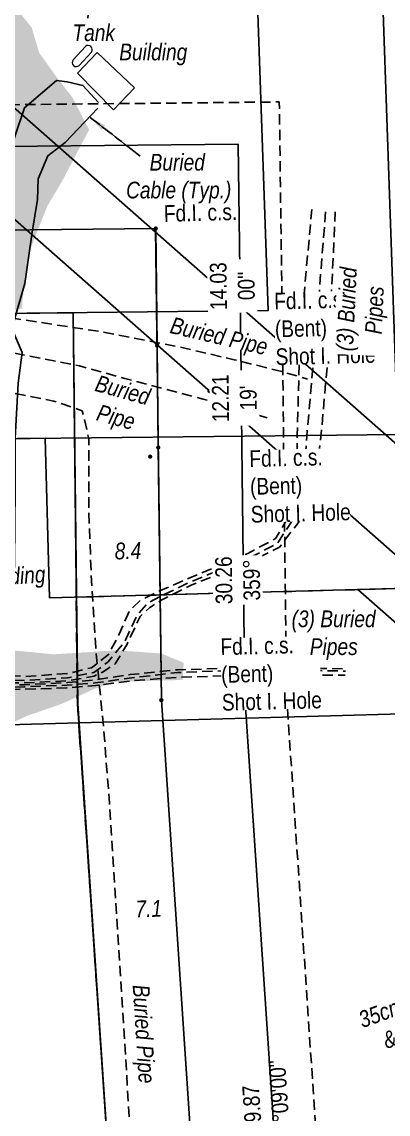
# Model space of a CAD drawing. Extents: x 623995 to 631000, y 5840139 to 5844688.
# Drawn here: x 630262 to 630481, y 5840692 to 5841346 of the extents above; entities that cross this region are included whole.
import ezdxf

# ---------------------------------------------------------------- set-up
doc = ezdxf.new("R2010")
doc.units = 0
doc.header["$LTSCALE"] = 5
for name, pattern in [('0', [1, 1, 0]), ('foc-ACCESSROAD', [3.75, 2.5, -1.25]), ('foc-TRAV', [1.875, 1.25, -0.625]), ('UG_PIPE', [1.875, 1.25, -0.625])]:
    doc.linetypes.add(name, pattern=pattern)
doc.layers.get('Defpoints').update_dxf_attribs({"color": 9})
for name, color, linetype in [('AS-CABLE', 224, 'foc-CABLE'), ('AS-PIPE-UG', 44, 'UG_PIPE'), ('AS-PIPE-UG-T', 44, 'Continuous'), ('AS-ROADS', 254, 'Continuous'), ('C-RW', 13, 'Continuous'), ('C-WS', 13, 'foc-ACCESSROAD'), ('L-TRAV', 7, 'foc-TRAV'), ('T-BUSH-T', 110, 'Continuous')]:
    doc.layers.add(name, color=color, linetype=linetype)
doc.layers.add('AS-GENERAL', color=48, linetype='Continuous', lineweight=18)
doc.layers.add('T-TEXT', color=48, linetype='Continuous', lineweight=18)
doc.styles.add('80CG', font='ARIALN.TTF', dxfattribs={"height": 10})
doc.styles.add('80L', font='ARIALN.TTF', dxfattribs={"height": 10})
doc.styles.add('foc-LtypeFont', font='ARIALN.TTF', dxfattribs={"height": 7.35})
doc.linetypes.add('foc-CABLE', pattern='A,2,-1,["C",foc-LtypeFont,S=0.2,R=0,X=-0.625,Y=-0.75],-1.24,8', length=12.24)
doc.dimstyles.new('Compass 5 000', dxfattribs={"dimscale": 5, "dimtxt": 9, "dimasz": 2, "dimexe": 0.2, "dimexo": 0.0625, "dimgap": 0.5, "dimtad": 0, "dimtih": 1, "dimtoh": 1, "dimzin": 0, "dimdsep": 46, "dimtxsty": '80CG', "dimcen": 0.1, "dimse1": 1, "dimse2": 1, "dimclrd": 256, "dimclrt": 256, "dimaunit": 1, "dimadec": 4, "dimazin": 0, "dimtfac": 0.06, "dimtofl": 0, "dimtmove": 0, "dimatfit": 1, "dimfxl": 0.2, "dimtolj": 1, "dimtzin": 0, "dimlwd": -1, "dimarcsym": 0})

# ---------------------------------------------------------------- blocks, each defined once
blk = doc.blocks.new('fdia')
at = {"color": 255, "const_width": 1}
blk.add_lwpolyline([(-0.5, 0, 1), (0.5, 0, 1)], format="xyb", close=True, dxfattribs=at)
blk = doc.blocks.new('Fdiaa')
blk.add_blockref('fdia', (0, 0))
blk = doc.blocks.new('fdib')
at = {"color": 1, "const_width": 1.6}
blk.add_lwpolyline([(-0.4, 0, 1), (0.4, 0, 1)], format="xyb", close=True, dxfattribs=at)
at = {"color": 1}
blk.add_circle((0, 0), 0.8, dxfattribs=at)
blk = doc.blocks.new('Fdibb')
blk.add_blockref('fdib', (0, 0))
blk = doc.blocks.new('fdicc')
for name in ['Fdibb', 'Fdiaa']:
    blk.add_blockref(name, (0, 0))
blk = doc.blocks.new('FDI')
blk.add_blockref('fdicc', (0, 0))

msp = doc.modelspace()

# ---------------------------------------------------------------- hatches: boundary and pattern name
at = {"layer": 'AS-ROADS'}
h = msp.add_hatch(color=256, dxfattribs=at)
h.dxf.hatch_style = 1
h.paths.add_polyline_path([(630153.666, 5841160.197), (630162.394, 5841174.219), (630169.564, 5841185.749), (630175.487, 5841200.706), (630186.681, 5841216.711), (630196.656, 5841217.645), (630211.308, 5841213.595), (630228.141, 5841208.609), (630243.104, 5841201.442), (630248.092, 5841179.006), (630248.716, 5841171.527), (630261.808, 5841174.643), (630263.679, 5841194.275), (630267.42, 5841211.413), (630277.083, 5841236.03), (630285.5, 5841250.053), (630302.075, 5841281.601), (630292.1, 5841300.921), (630282.436, 5841313.385), (630272.149, 5841327.719), (630267.785, 5841342.677), (630257.497, 5841355.453), (630223.489, 5841399.165), (630210.708, 5841421.912), (630180.782, 5841444.348), (630164.572, 5841458.059), (630114.012, 5841532.963), (630060.973, 5841614.401), (629969.891, 5841734.502), (629941.058, 5841726.608), (630022.839, 5841629.38), (630083.342, 5841535.846), (630105.602, 5841472.962), (630114.312, 5841430.395), (630118.184, 5841397.018), (630113.828, 5841363.641), (630091.717, 5841345.222), (630068.697, 5841334.177), (630046.597, 5841330.495), (630025.726, 5841330.188), (630014.983, 5841328.961), (630010.072, 5841275.883), (630028.795, 5841271.28), (630030.938, 5841151.505), (630029.774, 5841074.16), (630030.389, 5841052.957), (630019.751, 5840995.94), (630022.239, 5840922.581), (630026.682, 5840916.209), (630030.546, 5840908.678), (630033.504, 5840888.12), (630045.587, 5840867.681), (630063.555, 5840860.558), (630102.591, 5840858.081), (630116.841, 5840862.726), (630132.022, 5840872.326), (630141.006, 5840884.094), (630144.724, 5840900.507), (630148.132, 5840929.308), (630148.442, 5840956.869), (630149.061, 5840972.354), (630156.615, 5840971.129), (630166.528, 5840957.722), (630172.943, 5840938.681), (630186.938, 5840925.662), (630206.959, 5840918.279), (630250.955, 5840924.078), (630264.562, 5840930.49), (630285.749, 5840937.873), (630305.575, 5840947.006), (630318.21, 5840951.086), (630358.036, 5840952.147), (630358.657, 5840962.398), (630345.497, 5840967.94), (630331.228, 5840969.038), (630317.813, 5840969.891), (630281.001, 5840967.499), (630256.823, 5840969.838), (630244.93, 5840975.1), (630235.765, 5840991.277), (630227.381, 5841000.438), (630198.329, 5841002.971), (630179.806, 5841002.777), (630159.486, 5841011.438), (630154.806, 5841024.302), (630151.101, 5841040.284), (630142.132, 5841053.343), (630136.088, 5841065.817), (630139.949, 5841111.586), (630146.184, 5841123.115), (630148.99, 5841142.747)])
h.paths.add_polyline_path([(630153.281, 5841256.771), (630151.088, 5841268.98), (630149.209, 5841285.886), (630147.957, 5841322.201), (630147.957, 5841348.498), (630149.523, 5841403.911), (630150.149, 5841406.728), (630159.545, 5841410.798), (630174.891, 5841405.789), (630205.896, 5841379.492), (630227.819, 5841354.76), (630244.418, 5841329.715), (630253.5, 5841297.782), (630252.561, 5841277.433), (630244.731, 5841258.336), (630224.693, 5841253.844), (630201.198, 5841258.023), (630193.369, 5841269.92), (630175.204, 5841259.902)], flags=16)

# ---------------------------------------------------------------- linework, layer by layer
at = {"layer": 'AS-CABLE', "flags": 128}
for points in [[(630206.263, 5841170.078), (630221.413, 5841197.473), (630236.358, 5841219.513), (630257.683, 5841277.653), (630263.478, 5841294.808), (630282.528, 5841311.098), (630288.878, 5841310.373), (630298.358, 5841308.143), (630307.688, 5841298.008)], [(630255.868, 5840940.258), (630257.398, 5841023.118), (630257.818, 5841066.843), (630257.753, 5841096.948), (630259.663, 5841129.878), (630261.933, 5841148.148), (630255.743, 5841162.683), (630263.588, 5841189.643), (630267.933, 5841220.288), (630271.283, 5841239.758), (630271.573, 5841252.223), (630277.443, 5841266.083), (630287.748, 5841273.988), (630307.193, 5841294.533)]]:
    msp.add_lwpolyline(points, dxfattribs=at)
at = {"layer": 'AS-GENERAL', "flags": 128}
msp.add_lwpolyline([(630303.577, 5841328.152, 0.8517599), (630299.902, 5841331.539), (630292.533, 5841323.544, 0.9664875), (630296.209, 5841320.157)], format="xyb", close=True, dxfattribs=at)
msp.add_lwpolyline([(630295.024, 5841315.486), (630306.97, 5841327.899), (630329.212, 5841306.687), (630316.637, 5841293.489), (630295.024, 5841315.486)], dxfattribs=at)
at = {"layer": 'AS-PIPE-UG', "flags": 128}
for points in [[(630213.818, 5841008.018), (630214.148, 5840996.263), (630217.673, 5840974.528), (630220.618, 5840965.528), (630225.998, 5840959.093), (630232.413, 5840955.133), (630244.498, 5840952.143), (630263.173, 5840951.883), (630289.153, 5840953.433), (630304.863, 5840956.623), (630313.438, 5840962.998), (630323.203, 5840974.608), (630330.953, 5840991.333), (630336.788, 5840997.803), (630344.928, 5841002.358), (630362.993, 5841010.988), (630398.703, 5841025.583), (630414.683, 5841033.808), (630429.628, 5841056.753), (630432.298, 5841097.823), (630437.493, 5841155.878), (630443.718, 5841234.103)], [(630216.758, 5841008.023), (630216.763, 5840996.593), (630220.128, 5840980.338), (630221.828, 5840974.878), (630226.463, 5840966.663), (630230.088, 5840962.758), (630233.583, 5840960.018), (630245.083, 5840955.618), (630263.273, 5840954.248), (630289.308, 5840955.973), (630303.598, 5840959.508), (630313.648, 5840967.343), (630320.148, 5840979.668), (630326.208, 5840993.598), (630332.933, 5840999.948), (630343.078, 5841004.953), (630361.288, 5841012.833), (630397.073, 5841027.943), (630413.633, 5841036.798), (630426.508, 5841058.278), (630426.598, 5841098.933), (630428.243, 5841156.218), (630435.318, 5841233.798)], [(630211.253, 5841007.843), (630211.743, 5840996.303), (630214.513, 5840974.378), (630218.793, 5840964.678), (630224.588, 5840957.268), (630232.143, 5840952.698), (630244.458, 5840950.458), (630263.208, 5840950.408), (630289.373, 5840951.648), (630305.043, 5840954.513), (630310.038, 5840956.803), (630317.738, 5840961.773), (630324.773, 5840973.643), (630332.563, 5840990.078), (630338.383, 5840995.558), (630345.668, 5841000.163), (630363.528, 5841009.123), (630399.763, 5841023.488), (630415.918, 5841031.628), (630433.778, 5841054.823), (630440.558, 5841095.088), (630445.688, 5841153.578), (630449.358, 5841232.413)], [(630227.423, 5841173.928), (630257.533, 5841168.553), (630311.738, 5841160.288), (630356.678, 5841151.423), (630388.823, 5841143.923), (630417.373, 5841136.848), (630432.793, 5841132.293)], [(630202.428, 5841159.838), (630216.518, 5841155.983), (630249.383, 5841149.393), (630296.358, 5841140.203), (630323.503, 5841132.723), (630370.398, 5841120.373), (630411.628, 5841108.338)], [(629719.047, 5840239.977), (629781.573, 5840302.808), (629893.168, 5840419.783), (629934.873, 5840460.723), (629962.783, 5840470.333), (629999.368, 5840469.623), (630054.608, 5840469.508), (630148.933, 5840472.103), (630256.693, 5840474.618), (630320.633, 5840477.283), (630332.423, 5840481.858), (630338.113, 5840501.808), (630335.963, 5840535.188), (630333.633, 5840579.848), (630328.318, 5840655.763), (630314.233, 5840878.593), (630310.883, 5840921.563), (630305.993, 5840971.658), (630303.308, 5841015.763), (630301.868, 5841052.233), (630301.928, 5841096.578), (630297.988, 5841113.318), (630281.003, 5841119.103), (630214.438, 5841131.988)], [(630203.058, 5841007.243), (630204.128, 5840995.823), (630207.248, 5840975.263), (630212.038, 5840962.553), (630220.418, 5840954.103), (630228.968, 5840948.398), (630244.453, 5840946.073), (630263.303, 5840946.618), (630288.718, 5840947.428), (630306.108, 5840948.933), (630328.058, 5840951.748), (630354.433, 5840953.638), (630399.483, 5840955.303), (630455.288, 5840954.933)], [(630205.863, 5841007.333), (630206.793, 5840995.623), (630209.983, 5840975.268), (630213.958, 5840963.478), (630221.868, 5840954.938), (630230.138, 5840949.983), (630244.548, 5840947.723), (630263.298, 5840947.998), (630289.023, 5840949.068), (630305.668, 5840950.393), (630327.553, 5840953.453), (630354.893, 5840956.608), (630398.693, 5840958.243), (630455.508, 5840957.498)], [(630208.483, 5841007.318), (630209.088, 5840996.163), (630211.513, 5840974.928), (630216.053, 5840963.898), (630223.068, 5840956.253), (630230.963, 5840951.428), (630244.478, 5840949.253), (630263.423, 5840949.228), (630289.063, 5840950.548), (630305.503, 5840952.203), (630326.598, 5840955.373), (630354.913, 5840958.248), (630399.123, 5840959.583), (630455.983, 5840958.863)]]:
    msp.add_lwpolyline(points, dxfattribs=at)
at = {"layer": 'C-RW', "flags": 128}
for points in [[(630452.55, 5842088.075), (630473.085, 5841496.152), (630475.688, 5841421.145), (630486.783, 5841099.222), (630193.249, 5841095.977), (630192.312, 5841170.944), (630409.194, 5841173.341), (630377.705, 5842081.116), (630377.512, 5842086.678)], [(629499.587, 5841831.829), (629858.188, 5841491.323), (629867.829, 5841097.874), (629823.813, 5840873.653), (629878.998, 5840650.153), (629996.178, 5840556.518), (630220.362, 5840562.851), (630195.273, 5840934.148), (630192.312, 5841170.944), (630292.43, 5841172.051), (630295.326, 5840938.119), (630325.428, 5840490.631), (630227.86, 5840487.902), (629970.419, 5840481.241), (629812.253, 5840607.513), (629747.058, 5840871.798), (629793.068, 5841106.168), (629784.113, 5841458.373), (629443.938, 5841781.362)], [(629596.746, 5841308.916), (629685.917, 5841387.557), (629692.857, 5841114.628), (629644.704, 5840869.344), (629723.409, 5840550.616), (629936.573, 5840380.072), (630432.183, 5840393.442), (630395.249, 5840942.077), (630393.452, 5841091.895), (630392.836, 5841152.975), (630391.227, 5841273.006), (630191.062, 5841270.957), (630191.687, 5841220.923), (630341.918, 5841222.498), (630342.858, 5841152.388), (630343.473, 5841091.343), (630345.288, 5840940.098), (630378.698, 5840442.098), (629953.488, 5840430.793), (629767.988, 5840578.988), (629695.881, 5840870.57), (629742.962, 5841110.398), (629734.674, 5841436.392)], [(630818.941, 5840733.352), (630191.013, 5841286.348), (630190.072, 5841353.778), (630854.16, 5840768.937)], [(629688.21, 5840270.763), (629847.154, 5840429.972), (629896.011, 5840479.302), (630325.428, 5840490.631), (630295.033, 5840938.203), (630292.43, 5841172.051), (630192.312, 5841170.944), (630191.687, 5841220.923), (630192.312, 5841170.944)], [(630191.687, 5841220.923), (630341.813, 5841222.553), (630345.288, 5840940.098), (630378.698, 5840442.098), (629953.388, 5840430.848), (629750.682, 5840227.706)], [(630925.021, 5840840.533), (630811.174, 5840940.794), (630195.987, 5840923.653), (630193.249, 5841095.977), (630275.776, 5841096.89), (630278.45, 5841001.236), (630838.598, 5841016.544), (630977.849, 5840893.91)], [(630797.457, 5840711.645), (630462.902, 5841006.277), (630507.647, 5841007.498), (630818.941, 5840733.352)]]:
    msp.add_lwpolyline(points, dxfattribs=at)
at = {"layer": 'L-TRAV', "flags": 128}
msp.add_lwpolyline([(629613.276, 5841290.173), (629662.295, 5841333.403), (629667.804, 5841116.742), (629619.115, 5840868.727), (629701.179, 5840536.396), (629928.103, 5840354.843), (630458.865, 5840369.162), (630420.23, 5840943.067), (630418.441, 5841092.171), (630417.825, 5841153.269), (630415.882, 5841298.251), (630190.749, 5841295.946)], dxfattribs=at)

# ---------------------------------------------------------------- block references
at = {"layer": 'Defpoints'}
for p in [(630341.918, 5841222.498), (630342.858, 5841152.388), (630374.033, 5841125.168), (630343.473, 5841091.343), (630338.628, 5841085.873), (630345.288, 5840940.098)]:
    msp.add_blockref('FDI', p, dxfattribs=at)

# ---------------------------------------------------------------- texts
at = {"layer": 'AS-CABLE', "linetype": '0', "insert": (630321.085, 5841267.155), "char_height": 9.99272, "attachment_point": 1, "style": '80L'}
msp.add_mtext_dynamic_manual_height_columns('\\pi17.196;{\\fArial Narrow|b0|i1|c0|p34;Buried \\P\\pi3.1305;Cable (Typ.)}', width=67.5397, gutter_width=100, heights=[0], dxfattribs=at)
at = {"layer": 'AS-PIPE-UG-T', "char_height": 9.99636, "attachment_point": 1, "style": '80L'}
for s, width, insert, rotation in [('\\pi0.47029;{\\fArial Narrow|b0|i1|c0|p34;Buried \\P\\pi6.0106;Pipe}', 34.1004, (630307.121, 5841135.108), 344.594073), ('{\\fArial Narrow|b0|i1|c0|p34;Buried Pipe}', 60.47936, (630338.091, 5840770.024), 273.616833)]:
    msp.add_mtext_dynamic_manual_height_columns(s, width=width, gutter_width=50, heights=[0], dxfattribs=dict(at, insert=insert, rotation=rotation))
at = {"layer": 'AS-PIPE-UG-T', "insert": (630422.698, 5840993.759), "char_height": 9.99636, "attachment_point": 1, "style": '80L'}
msp.add_mtext_dynamic_manual_height_columns('\\pi0.53412;{\\fArial Narrow|b0|i1|c0|p34;(3) Buried \\P\\pi11.434;Pipes}', width=50.93411, gutter_width=50, heights=[0], dxfattribs=at)
at = {"layer": 'Defpoints', "attachment_point": 1, "style": '80L'}
for s, width, insert, char_height, rotation in [('Fd.I. c.s.', 44.3292, (630346.634, 5841236.403), 9.9964, 1.580829), ('{\\fArial Narrow|b0|i1|c0|p34;8.4}', 16.09591, (630317.225, 5841034.297), 9.99636, 1.571688), ('{\\fArial Narrow|b0|i1|c0|p34;7.1}', 16.09591, (630329.653, 5840820.002), 9.99636, 1.571688)]:
    msp.add_mtext_dynamic_manual_height_columns(s, width=width, gutter_width=50, heights=[0], dxfattribs=dict(at, insert=insert, char_height=char_height, rotation=rotation))
at = {"layer": 'Defpoints', "insert": (630394.591, 5840694.891), "char_height": 9.99636, "width": 32.02982, "attachment_point": 2, "rotation": 93.8497, "style": '80L'}
msp.add_mtext("99.87 356°09'00''", dxfattribs=at)
at = {"layer": 'T-BUSH-T', "insert": (630428.709, 5840740.788), "char_height": 9.98908, "attachment_point": 1, "rotation": 20, "style": '80L'}
msp.add_mtext_dynamic_manual_height_columns('\\pi35.633;{\\fArial Narrow|b0|i1|c0|p34;35cm Poplar \\P\\pi44.995;& Spruce}', width=135.87531, gutter_width=100, heights=[0], dxfattribs=at)

# ---------------------------------------------------------------- leaders
at = {"layer": 'AS-CABLE', "linetype": '0', "path_type": 1}
msp.add_leader([(630302.643, 5841289.03), (630332.663, 5841265.828)], dimstyle='Compass 5 000', override={"dimgap": 0.5, "dimtad": 0}, dxfattribs=at)

# ---------------------------------------------------------------- next in the draw order: texts
at = {"layer": 'AS-PIPE-UG-T', "insert": (630352.175, 5841169.733), "char_height": 9.99636, "attachment_point": 1, "rotation": 346.866823, "style": '80L', "bg_fill": 3, "box_fill_scale": 1, "bg_fill_color": 256, "bg_fill_transparency": 0}
msp.add_mtext_dynamic_manual_height_columns('{\\fArial Narrow|b0|i1|c0|p34;Buried Pipe}', width=60.47936, gutter_width=50, heights=[0], dxfattribs=at)

# ---------------------------------------------------------------- next in the draw order: linework, layer by layer
at = {"layer": 'C-WS', "flags": 128}
msp.add_lwpolyline([(629739.873, 5841603.823), (629973.943, 5841812.393), (630169.918, 5841607.903), (630613.033, 5841620.138), (630629.993, 5841010.843), (630294.258, 5841001.663), (630295.033, 5840938.203), (630320.538, 5840565.018), (629996.178, 5840556.518), (629878.998, 5840650.153), (629823.813, 5840873.653), (629868.208, 5841099.803), (629858.188, 5841491.323), (629739.873, 5841603.823)], close=True, dxfattribs=at)

# ---------------------------------------------------------------- next in the draw order: texts
at = {"layer": 'Defpoints', "char_height": 9.9964, "attachment_point": 2, "style": '80L', "bg_fill": 3, "box_fill_scale": 1.15, "bg_fill_color": 256, "bg_fill_true_color": 256, "bg_fill_transparency": 0}
for s, insert, width, rotation in [("14.03 00''", (630374.42, 5841187.823), 28.81109, 90.7681), ("12.21 19'", (630375.653, 5841120.765), 30.11061, 90.5772), ('30.26 359°', (630377.652, 5841011.766), 26.46329, 90.6875)]:
    msp.add_mtext(s, dxfattribs=dict(at, insert=insert, width=width, rotation=rotation))
at = {"layer": 'Defpoints', "char_height": 9.99636, "attachment_point": 1, "rotation": 1.48451, "style": '80L', "bg_fill": 3, "box_fill_scale": 1, "bg_fill_color": 256, "bg_fill_transparency": 0}
for insert in [(630412.675, 5841183.951), (630397.8, 5841089.615), (630380.531, 5840977.018)]:
    msp.add_mtext_dynamic_manual_height_columns('Fd.I. c.s.\\P(Bent)\\PShot I. Hole', width=59.46562, gutter_width=50, heights=[0], dxfattribs=dict(at, insert=insert))
at = {"layer": 'T-TEXT', "insert": (630282.866, 5841361.397), "char_height": 9.99636, "attachment_point": 1, "style": '80L', "bg_fill": 3, "box_fill_scale": 1, "bg_fill_color": 256, "bg_fill_transparency": 0}
msp.add_mtext_dynamic_manual_height_columns('\\pi0.33399;{\\fArial Narrow|b0|i1|c0|p34;Propane \\P\\pi9.2393;Tank}', width=43.12183, gutter_width=50, heights=[0], dxfattribs=at)
at = {"layer": 'T-TEXT', "insert": (630234.917, 5841017.922), "char_height": 9.99636, "attachment_point": 1, "rotation": 3.793166, "style": '80L', "bg_fill": 3, "box_fill_scale": 1, "bg_fill_color": 256, "bg_fill_transparency": 0}
msp.add_mtext_dynamic_manual_height_columns('{\\fArial Narrow|b0|i1|c0|p34;Building}', width=40.82988, gutter_width=50, heights=[0], dxfattribs=at)

# ---------------------------------------------------------------- next in the draw order: texts
at = {"layer": 'AS-PIPE-UG-T', "insert": (630449.938, 5841148.795), "char_height": 9.99636, "attachment_point": 1, "rotation": 87.334638, "style": '80L', "bg_fill": 3, "box_fill_scale": 1.15, "bg_fill_color": 256, "bg_fill_true_color": 256, "bg_fill_transparency": 0}
msp.add_mtext_dynamic_manual_height_columns('\\pi0.54339;{\\fArial Narrow|b0|i1|c0|p34;(3) Buried \\P\\pi11.443;Pipes}', width=50.95266, gutter_width=50, heights=[0], dxfattribs=at)
at = {"layer": 'T-TEXT', "insert": (630320.098, 5841333.179), "char_height": 9.99636, "attachment_point": 1, "style": '80L', "bg_fill": 3, "box_fill_scale": 1, "bg_fill_color": 256, "bg_fill_transparency": 0}
msp.add_mtext_dynamic_manual_height_columns('{\\fArial Narrow|b0|i1|c0|p34;Building}', width=40.82988, gutter_width=50, heights=[0], dxfattribs=at)

doc.saveas('drawing.dxf')
